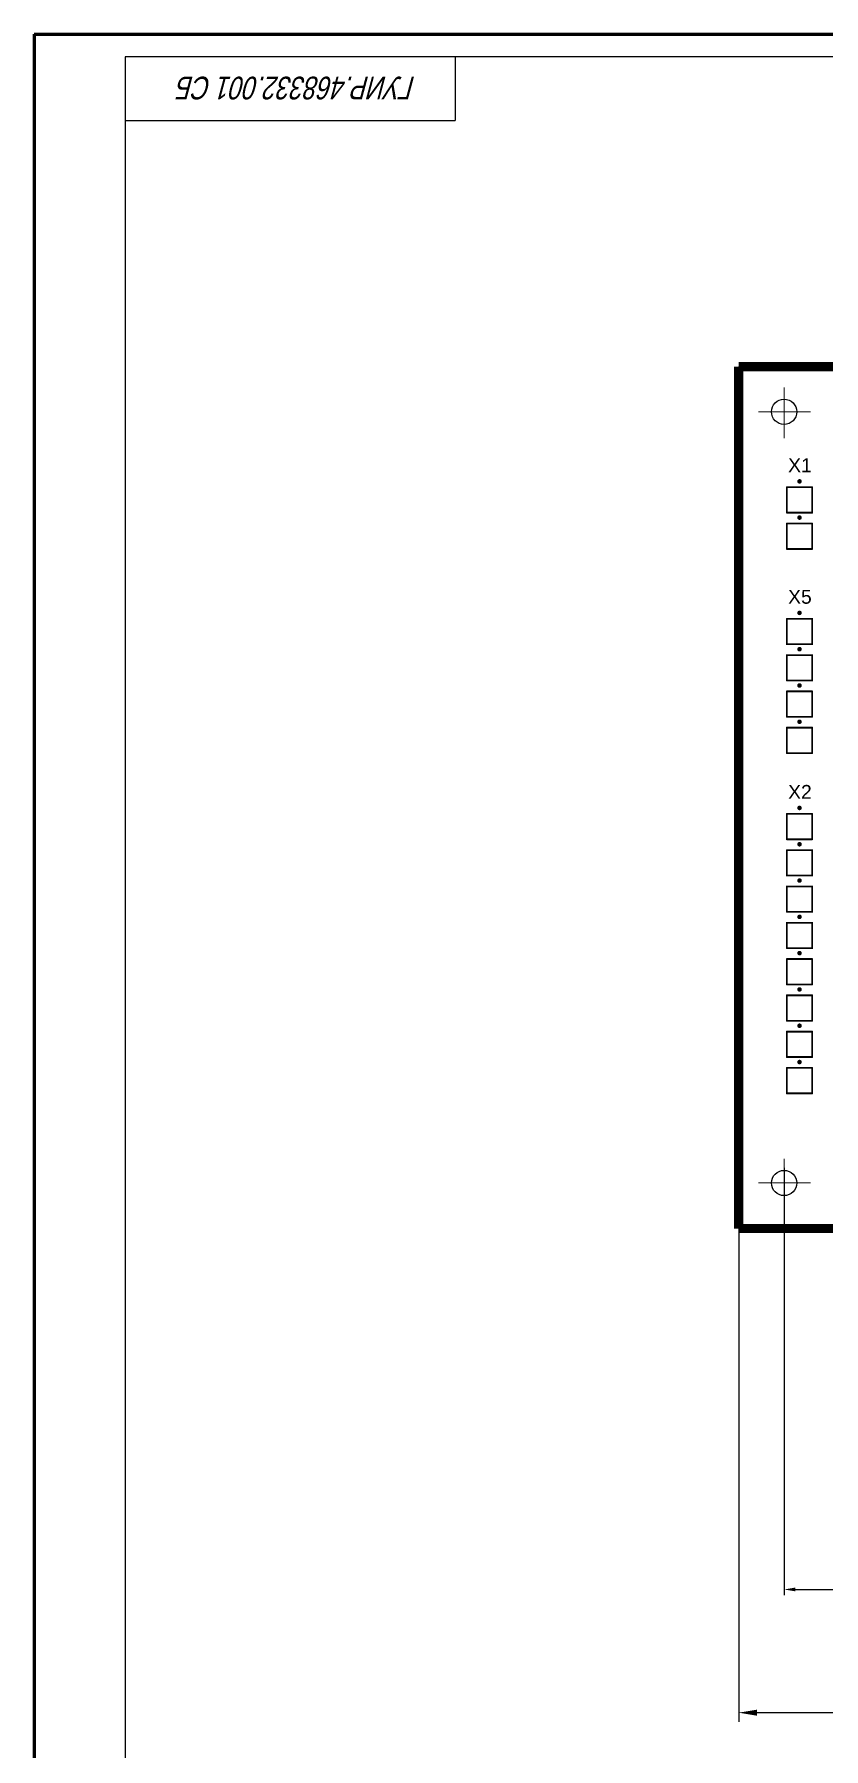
# Model space of a CAD drawing. Header units: millimetres. Extents: x 4478846 to 4492776, y 3796523 to 3799112.
# Drawn here: x 4482508.7 to 4482682.7, y 3797886.6 to 3798264.5 of the extents above; entities that cross this region are included whole.
import ezdxf

# ---------------------------------------------------------------- set-up
doc = ezdxf.new("R2010")
doc.units = ezdxf.units.MM
doc.linetypes.add('CENTER2', pattern=[28.575, 19.05, -3.175, 3.175, -3.175])
doc.layers.get('0').update_dxf_attribs({"lineweight": 25})
doc.layers.get('Defpoints').update_dxf_attribs({"color": 5})
for name, color, linetype, lineweight in [('1', 1, 'Continuous', 40), ('2', 3, 'CENTER2', 20), ('dim', 7, 'Continuous', 20), ('Tonkaya', 3, 'Continuous', 25), ('Рамка', 7, 'Continuous', 60)]:
    doc.layers.add(name, color=color, linetype=linetype, lineweight=lineweight)
doc.layers.add('InternalPlane1', color=76, linetype='Continuous')
doc.layers.add('TopOverlay', color=2, linetype='Continuous')
doc.styles.add('35', font='gostw.shx', dxfattribs={"width": 0.65, "oblique": 15, "height": 3.5})
doc.styles.add('5', font='gostw.shx', dxfattribs={"width": 0.75, "oblique": 15, "height": 5})
doc.styles.add('ESKD', font='standarteskd.shx', dxfattribs={"width": 0.8, "oblique": 15})
doc.styles.get("Standard").update_dxf_attribs({"font": 'arial.ttf'})
doc.dimstyles.new('BUT$0', dxfattribs={"dimtxt": 3.5, "dimasz": 4, "dimexe": 2, "dimexo": 0, "dimgap": 1, "dimtad": 1, "dimdec": 4, "dimzin": 9, "dimdsep": 46, "dimtxsty": '35', "dimcen": 0, "dimclrd": 256, "dimclre": 256, "dimclrt": 256, "dimadec": 0, "dimazin": 0, "dimtfac": 0.7, "dimtdec": 4, "dimtmove": 0, "dimatfit": 0, "dimfxl": 1, "dimtolj": 1, "dimtzin": 9, "dimarcsym": 0})
doc.dimstyles.new('ISO-25', dxfattribs={"dimtxt": 2.5, "dimasz": 2.5, "dimexe": 1.25, "dimexo": 0.625, "dimtad": 1, "dimtxsty": 'Standard', "dimcen": 2.5, "dimadec": 0, "dimazin": 0, "dimtfac": 1, "dimtmove": 0, "dimatfit": 3, "dimfxl": 1, "dimarcsym": 0})

# ---------------------------------------------------------------- blocks, each defined once
blk = doc.blocks.new('*D271')
at = {"layer": 'Defpoints', "color": 0, "transparency": 16777216}
for p in [(4482663.93, 3798191.26), (4482919.93, 3798191.26), (4482663.93, 3797894.54)]:
    blk.add_point(p, dxfattribs=at)
at = {"layer": 'dim', "lineweight": -2, "transparency": 16777216}
for p, q in [((4482663.93, 3798191.26), (4482663.93, 3797892.54)), ((4482919.93, 3798191.26), (4482919.93, 3797892.54)), ((4482915.93, 3797894.54), (4482667.93, 3797894.54))]:
    blk.add_line(p, q, dxfattribs=at)
at = {"layer": 'dim', "transparency": 16777216}
for points in [[(4482667.93, 3797895.2), (4482667.93, 3797893.87), (4482663.93, 3797894.54)], [(4482915.93, 3797895.2), (4482915.93, 3797893.87), (4482919.93, 3797894.54)]]:
    blk.add_solid(points, dxfattribs=at)
at = {"layer": 'dim', "transparency": 16777216, "insert": (4482792.43, 3797898.04), "char_height": 5, "attachment_point": 5, "style": '5'}
blk.add_mtext('\\A1;130*', dxfattribs=at)
blk = doc.blocks.new('*D335')
at = {"layer": 'Defpoints', "color": 0, "transparency": 16777216}
for p in [(4482673.93, 3798011.3), (4482909.93, 3798011.3), (4482909.93, 3797921.7)]:
    blk.add_point(p, dxfattribs=at)
at = {"layer": 'dim', "color": 0, "lineweight": -2, "transparency": 16777216}
for p, q in [((4482673.93, 3798010.67), (4482673.93, 3797920.45)), ((4482909.93, 3798010.67), (4482909.93, 3797920.45)), ((4482676.43, 3797921.7), (4482907.43, 3797921.7))]:
    blk.add_line(p, q, dxfattribs=at)
at = {"layer": 'dim', "color": 0, "transparency": 16777216}
for points in [[(4482676.43, 3797922.12), (4482676.43, 3797921.28), (4482673.93, 3797921.7)], [(4482907.43, 3797922.12), (4482907.43, 3797921.28), (4482909.93, 3797921.7)]]:
    blk.add_solid(points, dxfattribs=at)
at = {"layer": 'dim', "color": 0, "transparency": 16777216, "insert": (4482791.93, 3797924.83), "char_height": 2.5, "attachment_point": 5, "style": 'ESKD'}
blk.add_mtext('{\\H2x;120*}', dxfattribs=at)

msp = doc.modelspace()

# ---------------------------------------------------------------- linework, layer by layer
for p, q in [((4483343.73712, 3798259.51068), (4482528.73712, 3798259.51068)), ((4482528.73712, 3798259.51068), (4482528.73712, 3797675.51068)), ((4482601.5056, 3798245.51068), (4482601.5056, 3798259.51068)), ((4482528.73712, 3798245.51068), (4482601.48309, 3798245.51068))]:
    msp.add_line(p, q)
at = {"layer": '1', "const_width": 2.032}
for points in [[(4482663.92662, 3798001.26486), (4482663.92662, 3798191.26486)], [(4482663.92662, 3798001.26486), (4482663.92662, 3798191.26486)], [(4482663.92662, 3798191.26486), (4482919.92662, 3798191.26486)], [(4482663.92662, 3798001.26486), (4482919.92662, 3798001.26486)]]:
    msp.add_lwpolyline(points, dxfattribs=at)
at = {"layer": '2'}
for p, q in [((4482673.92661, 3798175.51573), (4482673.92661, 3798186.63885)), ((4482668.31879, 3798181.29973), (4482679.71061, 3798181.29973)), ((4482673.92662, 3798005.51573), (4482673.92662, 3798016.63885)), ((4482673.92662, 3798007.92406), (4482673.92662, 3798014.08373)), ((4482668.3188, 3798011.29973), (4482679.71062, 3798011.29973)), ((4482670.30741, 3798011.29973), (4482676.71061, 3798011.29973))]:
    msp.add_line(p, q, dxfattribs=at)
at = {"layer": 'InternalPlane1', "const_width": 2.032}
msp.add_lwpolyline([(4482663.92662, 3798001.26486), (4482919.92662, 3798001.26486)], dxfattribs=at)
at = {"layer": 'Tonkaya', "color": 7, "lineweight": -2}
msp.add_line((4482673.92662, 3798014.60566), (4482673.92662, 3798007.92406), dxfattribs=at)
at = {"layer": 'TopOverlay', "const_width": 0.4}
for points in [[(4482674.52661, 3798159.06486), (4482674.52661, 3798164.66484)], [(4482674.52661, 3798164.66484), (4482680.1266, 3798164.66484)], [(4482680.1266, 3798159.06486), (4482680.1266, 3798164.66484)], [(4482674.52661, 3798159.06486), (4482680.1266, 3798159.06486)], [(4482674.52661, 3798156.66486), (4482680.1266, 3798156.66486)], [(4482674.52661, 3798151.06487), (4482674.52661, 3798156.66486)], [(4482680.1266, 3798151.06487), (4482680.1266, 3798156.66486)], [(4482674.52661, 3798151.06487), (4482680.1266, 3798151.06487)], [(4482674.52661, 3798135.66485), (4482680.1266, 3798135.66485)], [(4482674.52661, 3798130.06486), (4482674.52661, 3798135.66485)], [(4482680.1266, 3798130.06486), (4482680.1266, 3798135.66485)], [(4482674.52661, 3798130.06486), (4482680.1266, 3798130.06486)], [(4482674.52661, 3798122.06488), (4482674.52661, 3798127.66487)], [(4482674.52661, 3798127.66487), (4482680.1266, 3798127.66487)], [(4482680.1266, 3798122.06488), (4482680.1266, 3798127.66487)], [(4482674.52661, 3798122.06488), (4482680.1266, 3798122.06488)], [(4482674.52661, 3798114.06489), (4482674.52661, 3798119.66488)], [(4482674.52661, 3798119.66488), (4482680.1266, 3798119.66488)], [(4482680.1266, 3798114.06489), (4482680.1266, 3798119.66488)], [(4482674.52661, 3798114.06489), (4482680.1266, 3798114.06489)], [(4482674.52661, 3798106.06481), (4482674.52661, 3798111.6649)], [(4482674.52661, 3798111.6649), (4482680.1266, 3798111.6649)], [(4482680.1266, 3798106.06491), (4482680.1266, 3798111.6649)], [(4482674.52661, 3798106.06491), (4482680.1266, 3798106.06491)], [(4482674.52661, 3798087.0649), (4482674.52661, 3798092.66489)], [(4482674.52661, 3798092.66489), (4482680.1266, 3798092.66489)], [(4482680.1266, 3798087.0649), (4482680.1266, 3798092.66489)], [(4482674.52661, 3798087.0649), (4482680.1266, 3798087.0649)], [(4482674.52661, 3798084.6649), (4482680.1266, 3798084.6649)], [(4482674.52661, 3798079.06481), (4482674.52661, 3798084.6649)], [(4482680.1266, 3798079.06491), (4482680.1266, 3798084.6649)], [(4482674.52661, 3798079.06491), (4482680.1266, 3798079.06491)], [(4482674.52661, 3798076.66482), (4482680.1266, 3798076.66482)], [(4482674.52661, 3798071.06483), (4482674.52661, 3798076.66482)], [(4482680.1266, 3798071.06483), (4482680.1266, 3798076.66482)], [(4482674.52661, 3798071.06483), (4482680.1266, 3798071.06483)], [(4482674.52661, 3798068.66483), (4482680.1266, 3798068.66483)], [(4482674.52661, 3798063.06484), (4482674.52661, 3798068.66483)], [(4482680.1266, 3798063.06484), (4482680.1266, 3798068.66483)], [(4482674.52661, 3798063.06484), (4482680.1266, 3798063.06484)], [(4482674.52661, 3798060.66485), (4482680.1266, 3798060.66485)], [(4482674.52661, 3798055.06486), (4482674.52661, 3798060.66485)], [(4482680.1266, 3798055.06486), (4482680.1266, 3798060.66485)], [(4482674.52661, 3798055.06486), (4482680.1266, 3798055.06486)], [(4482674.52661, 3798047.06488), (4482674.52661, 3798052.66487)], [(4482674.52661, 3798052.66487), (4482680.1266, 3798052.66487)], [(4482680.1266, 3798047.06488), (4482680.1266, 3798052.66487)], [(4482674.52661, 3798047.06488), (4482680.1266, 3798047.06488)], [(4482674.52661, 3798039.06489), (4482674.52661, 3798044.66488)], [(4482674.52661, 3798044.66488), (4482680.1266, 3798044.66488)], [(4482680.1266, 3798039.06489), (4482680.1266, 3798044.66488)], [(4482674.52661, 3798039.06489), (4482680.1266, 3798039.06489)], [(4482674.52661, 3798031.06491), (4482674.52661, 3798036.6649)], [(4482674.52661, 3798036.6649), (4482680.1266, 3798036.6649)], [(4482680.1266, 3798031.06491), (4482680.1266, 3798036.6649)], [(4482674.52661, 3798031.06491), (4482680.1266, 3798031.06491)]]:
    msp.add_lwpolyline(points, dxfattribs=at)
at = {"layer": 'TopOverlay'}
for points, const_width in [([(4482674.42661, 3798164.66484, 1), (4482674.62661, 3798164.66484, 1)], 0.2), ([(4482674.42661, 3798164.66484, 1), (4482674.62661, 3798164.66484, 1)], 0.2), ([(4482677.57662, 3798165.96486, 1), (4482677.07661, 3798165.96486, 1)], 0.5), ([(4482676.95162, 3798165.96486, 1), (4482677.20161, 3798165.96486, 1)], 0.25), ([(4482677.45162, 3798165.96486, 1), (4482677.70162, 3798165.96486, 1)], 0.25), ([(4482680.0266, 3798164.66484, 1), (4482680.2266, 3798164.66484, 1)], 0.2), ([(4482680.0266, 3798164.66484, 1), (4482680.2266, 3798164.66484, 1)], 0.2), ([(4482674.42661, 3798159.06486, 1), (4482674.62661, 3798159.06486, 1)], 0.2), ([(4482674.42661, 3798159.06486, 1), (4482674.62661, 3798159.06486, 1)], 0.2), ([(4482674.42661, 3798156.66486, 1), (4482674.62661, 3798156.66486, 1)], 0.2), ([(4482674.42661, 3798156.66486, 1), (4482674.62661, 3798156.66486, 1)], 0.2), ([(4482677.57662, 3798157.96486, 1), (4482677.07661, 3798157.96486, 1)], 0.5), ([(4482676.95162, 3798157.96486, 1), (4482677.20161, 3798157.96486, 1)], 0.25), ([(4482677.45162, 3798157.96486, 1), (4482677.70162, 3798157.96486, 1)], 0.25), ([(4482680.0266, 3798159.06486, 1), (4482680.2266, 3798159.06486, 1)], 0.2), ([(4482680.0266, 3798159.06486, 1), (4482680.2266, 3798159.06486, 1)], 0.2), ([(4482680.0266, 3798156.66486, 1), (4482680.2266, 3798156.66486, 1)], 0.2), ([(4482680.0266, 3798156.66486, 1), (4482680.2266, 3798156.66486, 1)], 0.2), ([(4482674.42661, 3798151.06487, 1), (4482674.62661, 3798151.06487, 1)], 0.2), ([(4482674.42661, 3798151.06487, 1), (4482674.62661, 3798151.06487, 1)], 0.2), ([(4482680.0266, 3798151.06487, 1), (4482680.2266, 3798151.06487, 1)], 0.2), ([(4482680.0266, 3798151.06487, 1), (4482680.2266, 3798151.06487, 1)], 0.2), ([(4482677.57662, 3798136.96486, 1), (4482677.07661, 3798136.96486, 1)], 0.5), ([(4482674.42661, 3798135.66485, 1), (4482674.62661, 3798135.66485, 1)], 0.2), ([(4482674.42661, 3798135.66485, 1), (4482674.62661, 3798135.66485, 1)], 0.2), ([(4482676.95162, 3798136.96486, 1), (4482677.20161, 3798136.96486, 1)], 0.25), ([(4482677.45162, 3798136.96486, 1), (4482677.70162, 3798136.96486, 1)], 0.25), ([(4482680.0266, 3798135.66485, 1), (4482680.2266, 3798135.66485, 1)], 0.2), ([(4482680.0266, 3798135.66485, 1), (4482680.2266, 3798135.66485, 1)], 0.2), ([(4482674.42661, 3798130.06486, 1), (4482674.62661, 3798130.06486, 1)], 0.2), ([(4482674.42661, 3798130.06486, 1), (4482674.62661, 3798130.06486, 1)], 0.2), ([(4482680.0266, 3798130.06486, 1), (4482680.2266, 3798130.06486, 1)], 0.2), ([(4482680.0266, 3798130.06486, 1), (4482680.2266, 3798130.06486, 1)], 0.2), ([(4482674.42661, 3798127.66487, 1), (4482674.62661, 3798127.66487, 1)], 0.2), ([(4482674.42661, 3798127.66487, 1), (4482674.62661, 3798127.66487, 1)], 0.2), ([(4482677.57662, 3798128.96486, 1), (4482677.07661, 3798128.96486, 1)], 0.5), ([(4482676.95162, 3798128.96486, 1), (4482677.20161, 3798128.96486, 1)], 0.25), ([(4482677.45162, 3798128.96486, 1), (4482677.70162, 3798128.96486, 1)], 0.25), ([(4482680.0266, 3798127.66487, 1), (4482680.2266, 3798127.66487, 1)], 0.2), ([(4482680.0266, 3798127.66487, 1), (4482680.2266, 3798127.66487, 1)], 0.2), ([(4482674.42661, 3798122.06488, 1), (4482674.62661, 3798122.06488, 1)], 0.2), ([(4482674.42661, 3798122.06488, 1), (4482674.62661, 3798122.06488, 1)], 0.2), ([(4482674.42661, 3798119.66488, 1), (4482674.62661, 3798119.66488, 1)], 0.2), ([(4482674.42661, 3798119.66488, 1), (4482674.62661, 3798119.66488, 1)], 0.2), ([(4482677.57662, 3798120.96486, 1), (4482677.07661, 3798120.96486, 1)], 0.5), ([(4482676.95162, 3798120.96486, 1), (4482677.20161, 3798120.96486, 1)], 0.25), ([(4482677.45162, 3798120.96486, 1), (4482677.70162, 3798120.96486, 1)], 0.25), ([(4482680.0266, 3798122.06488, 1), (4482680.2266, 3798122.06488, 1)], 0.2), ([(4482680.0266, 3798122.06488, 1), (4482680.2266, 3798122.06488, 1)], 0.2), ([(4482680.0266, 3798119.66488, 1), (4482680.2266, 3798119.66488, 1)], 0.2), ([(4482680.0266, 3798119.66488, 1), (4482680.2266, 3798119.66488, 1)], 0.2), ([(4482674.42661, 3798114.06489, 1), (4482674.62661, 3798114.06489, 1)], 0.2), ([(4482674.42661, 3798114.06489, 1), (4482674.62661, 3798114.06489, 1)], 0.2), ([(4482674.42661, 3798111.6649, 1), (4482674.62661, 3798111.6649, 1)], 0.2), ([(4482674.42661, 3798111.6649, 1), (4482674.62661, 3798111.6649, 1)], 0.2), ([(4482677.57662, 3798112.96486, 1), (4482677.07661, 3798112.96486, 1)], 0.5), ([(4482676.95162, 3798112.96486, 1), (4482677.20161, 3798112.96486, 1)], 0.25), ([(4482677.45162, 3798112.96486, 1), (4482677.70162, 3798112.96486, 1)], 0.25), ([(4482680.0266, 3798114.06489, 1), (4482680.2266, 3798114.06489, 1)], 0.2), ([(4482680.0266, 3798114.06489, 1), (4482680.2266, 3798114.06489, 1)], 0.2), ([(4482680.0266, 3798111.6649, 1), (4482680.2266, 3798111.6649, 1)], 0.2), ([(4482680.0266, 3798111.6649, 1), (4482680.2266, 3798111.6649, 1)], 0.2), ([(4482674.42661, 3798106.06491, 1), (4482674.62661, 3798106.06491, 1)], 0.2), ([(4482674.42661, 3798106.06481, 1), (4482674.62661, 3798106.06481, 1)], 0.2), ([(4482680.0266, 3798106.06491, 1), (4482680.2266, 3798106.06491, 1)], 0.2), ([(4482680.0266, 3798106.06491, 1), (4482680.2266, 3798106.06491, 1)], 0.2), ([(4482674.42661, 3798092.66489, 1), (4482674.62661, 3798092.66489, 1)], 0.2), ([(4482674.42661, 3798092.66489, 1), (4482674.62661, 3798092.66489, 1)], 0.2), ([(4482677.57662, 3798093.96486, 1), (4482677.07661, 3798093.96486, 1)], 0.5), ([(4482676.95162, 3798093.96486, 1), (4482677.20161, 3798093.96486, 1)], 0.25), ([(4482677.45162, 3798093.96486, 1), (4482677.70162, 3798093.96486, 1)], 0.25), ([(4482680.0266, 3798092.66489, 1), (4482680.2266, 3798092.66489, 1)], 0.2), ([(4482680.0266, 3798092.66489, 1), (4482680.2266, 3798092.66489, 1)], 0.2), ([(4482674.42661, 3798087.0649, 1), (4482674.62661, 3798087.0649, 1)], 0.2), ([(4482674.42661, 3798087.0649, 1), (4482674.62661, 3798087.0649, 1)], 0.2), ([(4482674.42661, 3798084.6649, 1), (4482674.62661, 3798084.6649, 1)], 0.2), ([(4482674.42661, 3798084.6649, 1), (4482674.62661, 3798084.6649, 1)], 0.2), ([(4482677.57662, 3798085.96486, 1), (4482677.07661, 3798085.96486, 1)], 0.5), ([(4482676.95162, 3798085.96486, 1), (4482677.20161, 3798085.96486, 1)], 0.25), ([(4482677.45162, 3798085.96486, 1), (4482677.70162, 3798085.96486, 1)], 0.25), ([(4482680.0266, 3798087.0649, 1), (4482680.2266, 3798087.0649, 1)], 0.2), ([(4482680.0266, 3798087.0649, 1), (4482680.2266, 3798087.0649, 1)], 0.2), ([(4482680.0266, 3798084.6649, 1), (4482680.2266, 3798084.6649, 1)], 0.2), ([(4482680.0266, 3798084.6649, 1), (4482680.2266, 3798084.6649, 1)], 0.2), ([(4482674.42661, 3798079.06491, 1), (4482674.62661, 3798079.06491, 1)], 0.2), ([(4482674.42661, 3798079.06481, 1), (4482674.62661, 3798079.06481, 1)], 0.2), ([(4482677.57662, 3798077.96486, 1), (4482677.07661, 3798077.96486, 1)], 0.5), ([(4482676.95162, 3798077.96486, 1), (4482677.20161, 3798077.96486, 1)], 0.25), ([(4482677.45162, 3798077.96486, 1), (4482677.70162, 3798077.96486, 1)], 0.25), ([(4482680.0266, 3798079.06491, 1), (4482680.2266, 3798079.06491, 1)], 0.2), ([(4482680.0266, 3798079.06491, 1), (4482680.2266, 3798079.06491, 1)], 0.2), ([(4482674.42661, 3798076.66482, 1), (4482674.62661, 3798076.66482, 1)], 0.2), ([(4482674.42661, 3798076.66482, 1), (4482674.62661, 3798076.66482, 1)], 0.2), ([(4482680.0266, 3798076.66482, 1), (4482680.2266, 3798076.66482, 1)], 0.2), ([(4482680.0266, 3798076.66482, 1), (4482680.2266, 3798076.66482, 1)], 0.2), ([(4482674.42661, 3798071.06483, 1), (4482674.62661, 3798071.06483, 1)], 0.2), ([(4482674.42661, 3798071.06483, 1), (4482674.62661, 3798071.06483, 1)], 0.2), ([(4482677.57662, 3798069.96486, 1), (4482677.07661, 3798069.96486, 1)], 0.5), ([(4482676.95162, 3798069.96486, 1), (4482677.20161, 3798069.96486, 1)], 0.25), ([(4482677.45162, 3798069.96486, 1), (4482677.70162, 3798069.96486, 1)], 0.25), ([(4482680.0266, 3798071.06483, 1), (4482680.2266, 3798071.06483, 1)], 0.2), ([(4482680.0266, 3798071.06483, 1), (4482680.2266, 3798071.06483, 1)], 0.2), ([(4482674.42661, 3798068.66483, 1), (4482674.62661, 3798068.66483, 1)], 0.2), ([(4482674.42661, 3798068.66483, 1), (4482674.62661, 3798068.66483, 1)], 0.2), ([(4482680.0266, 3798068.66483, 1), (4482680.2266, 3798068.66483, 1)], 0.2), ([(4482680.0266, 3798068.66483, 1), (4482680.2266, 3798068.66483, 1)], 0.2), ([(4482674.42661, 3798063.06484, 1), (4482674.62661, 3798063.06484, 1)], 0.2), ([(4482674.42661, 3798063.06484, 1), (4482674.62661, 3798063.06484, 1)], 0.2), ([(4482677.57662, 3798061.96486, 1), (4482677.07661, 3798061.96486, 1)], 0.5), ([(4482676.95162, 3798061.96486, 1), (4482677.20161, 3798061.96486, 1)], 0.25), ([(4482677.45162, 3798061.96486, 1), (4482677.70162, 3798061.96486, 1)], 0.25), ([(4482680.0266, 3798063.06484, 1), (4482680.2266, 3798063.06484, 1)], 0.2), ([(4482680.0266, 3798063.06484, 1), (4482680.2266, 3798063.06484, 1)], 0.2), ([(4482674.42661, 3798060.66485, 1), (4482674.62661, 3798060.66485, 1)], 0.2), ([(4482674.42661, 3798060.66485, 1), (4482674.62661, 3798060.66485, 1)], 0.2), ([(4482680.0266, 3798060.66485, 1), (4482680.2266, 3798060.66485, 1)], 0.2), ([(4482680.0266, 3798060.66485, 1), (4482680.2266, 3798060.66485, 1)], 0.2), ([(4482674.42661, 3798055.06486, 1), (4482674.62661, 3798055.06486, 1)], 0.2), ([(4482674.42661, 3798055.06486, 1), (4482674.62661, 3798055.06486, 1)], 0.2), ([(4482677.57662, 3798053.96486, 1), (4482677.07661, 3798053.96486, 1)], 0.5), ([(4482680.0266, 3798055.06486, 1), (4482680.2266, 3798055.06486, 1)], 0.2), ([(4482680.0266, 3798055.06486, 1), (4482680.2266, 3798055.06486, 1)], 0.2), ([(4482674.42661, 3798052.66487, 1), (4482674.62661, 3798052.66487, 1)], 0.2), ([(4482674.42661, 3798052.66487, 1), (4482674.62661, 3798052.66487, 1)], 0.2), ([(4482676.95162, 3798053.96486, 1), (4482677.20161, 3798053.96486, 1)], 0.25), ([(4482677.45162, 3798053.96486, 1), (4482677.70162, 3798053.96486, 1)], 0.25), ([(4482680.0266, 3798052.66487, 1), (4482680.2266, 3798052.66487, 1)], 0.2), ([(4482680.0266, 3798052.66487, 1), (4482680.2266, 3798052.66487, 1)], 0.2), ([(4482674.42661, 3798047.06488, 1), (4482674.62661, 3798047.06488, 1)], 0.2), ([(4482674.42661, 3798047.06488, 1), (4482674.62661, 3798047.06488, 1)], 0.2), ([(4482680.0266, 3798047.06488, 1), (4482680.2266, 3798047.06488, 1)], 0.2), ([(4482680.0266, 3798047.06488, 1), (4482680.2266, 3798047.06488, 1)], 0.2), ([(4482674.42661, 3798044.66488, 1), (4482674.62661, 3798044.66488, 1)], 0.2), ([(4482674.42661, 3798044.66488, 1), (4482674.62661, 3798044.66488, 1)], 0.2), ([(4482677.57662, 3798045.96486, 1), (4482677.07661, 3798045.96486, 1)], 0.5), ([(4482676.95162, 3798045.96486, 1), (4482677.20161, 3798045.96486, 1)], 0.25), ([(4482677.45162, 3798045.96486, 1), (4482677.70162, 3798045.96486, 1)], 0.25), ([(4482680.0266, 3798044.66488, 1), (4482680.2266, 3798044.66488, 1)], 0.2), ([(4482680.0266, 3798044.66488, 1), (4482680.2266, 3798044.66488, 1)], 0.2), ([(4482674.42661, 3798039.06489, 1), (4482674.62661, 3798039.06489, 1)], 0.2), ([(4482674.42661, 3798039.06489, 1), (4482674.62661, 3798039.06489, 1)], 0.2), ([(4482680.0266, 3798039.06489, 1), (4482680.2266, 3798039.06489, 1)], 0.2), ([(4482680.0266, 3798039.06489, 1), (4482680.2266, 3798039.06489, 1)], 0.2), ([(4482674.42661, 3798036.6649, 1), (4482674.62661, 3798036.6649, 1)], 0.2), ([(4482674.42661, 3798036.6649, 1), (4482674.62661, 3798036.6649, 1)], 0.2), ([(4482677.57662, 3798037.96486, 1), (4482677.07661, 3798037.96486, 1)], 0.5), ([(4482676.95162, 3798037.96486, 1), (4482677.20161, 3798037.96486, 1)], 0.25), ([(4482677.45162, 3798037.96486, 1), (4482677.70162, 3798037.96486, 1)], 0.25), ([(4482680.0266, 3798036.6649, 1), (4482680.2266, 3798036.6649, 1)], 0.2), ([(4482680.0266, 3798036.6649, 1), (4482680.2266, 3798036.6649, 1)], 0.2), ([(4482674.42661, 3798031.06491, 1), (4482674.62661, 3798031.06491, 1)], 0.2), ([(4482674.42661, 3798031.06491, 1), (4482674.62661, 3798031.06491, 1)], 0.2), ([(4482680.0266, 3798031.06491, 1), (4482680.2266, 3798031.06491, 1)], 0.2), ([(4482680.0266, 3798031.06491, 1), (4482680.2266, 3798031.06491, 1)], 0.2)]:
    msp.add_lwpolyline(points, format="xyb", close=True, dxfattribs=dict(at, const_width=const_width))
for centre in [(4482673.92661, 3798181.29973), (4482673.92661, 3798011.29973)]:
    msp.add_circle(centre, 2.784, dxfattribs=at)
at = {"layer": 'Рамка'}
for q in [(4482508.73712, 3797670.51068), (4483102.73712, 3798264.51068)]:
    msp.add_line((4482508.73712, 3798264.51068), q, dxfattribs=at)

# ---------------------------------------------------------------- texts
at = {"insert": (4482566.66851, 3798252.70005), "char_height": 5, "width": 120, "attachment_point": 5, "rotation": 180, "style": 'ESKD'}
msp.add_mtext('ГУИР.468332.001 СБ', dxfattribs=at)
at = {"layer": 'TopOverlay'}
for s, p in [('X1', (4482674.81202, 3798167.98626)), ('X5', (4482674.81202, 3798138.98626)), ('X2', (4482674.81202, 3798095.98626))]:
    msp.add_text(s, height=3.048, dxfattribs=at).set_placement(p)

# ---------------------------------------------------------------- dimensions: what is measured, and where the dimension line sits
at = {"layer": 'dim'}
dim = msp.add_linear_dim(base=(4482663.92662, 3797894.53671), p1=(4482919.92662, 3798191.26486), p2=(4482663.92662, 3798191.26486), text='130*', dimstyle='BUT$0', override={"dimlfac": 0.5, "dimtxsty": '5'}, dxfattribs=at)
dim.commit()
dim.dimension.update_dxf_attribs({"geometry": '*D271', "text_midpoint": (4482792.42619, 3797894.53671), "dimtype": 160})
dim = msp.add_linear_dim(base=(4482909.92662, 3797921.70017), p1=(4482673.92661, 3798011.29973), p2=(4482909.92662, 3798011.29973), text='{\\H2x;120*}', dimstyle='ISO-25', override={"dimtxsty": 'ESKD'}, dxfattribs=at)
dim.commit()
dim.dimension.update_dxf_attribs({"geometry": '*D335', "text_midpoint": (4482791.92662, 3797924.82517)})

doc.saveas('drawing.dxf')
